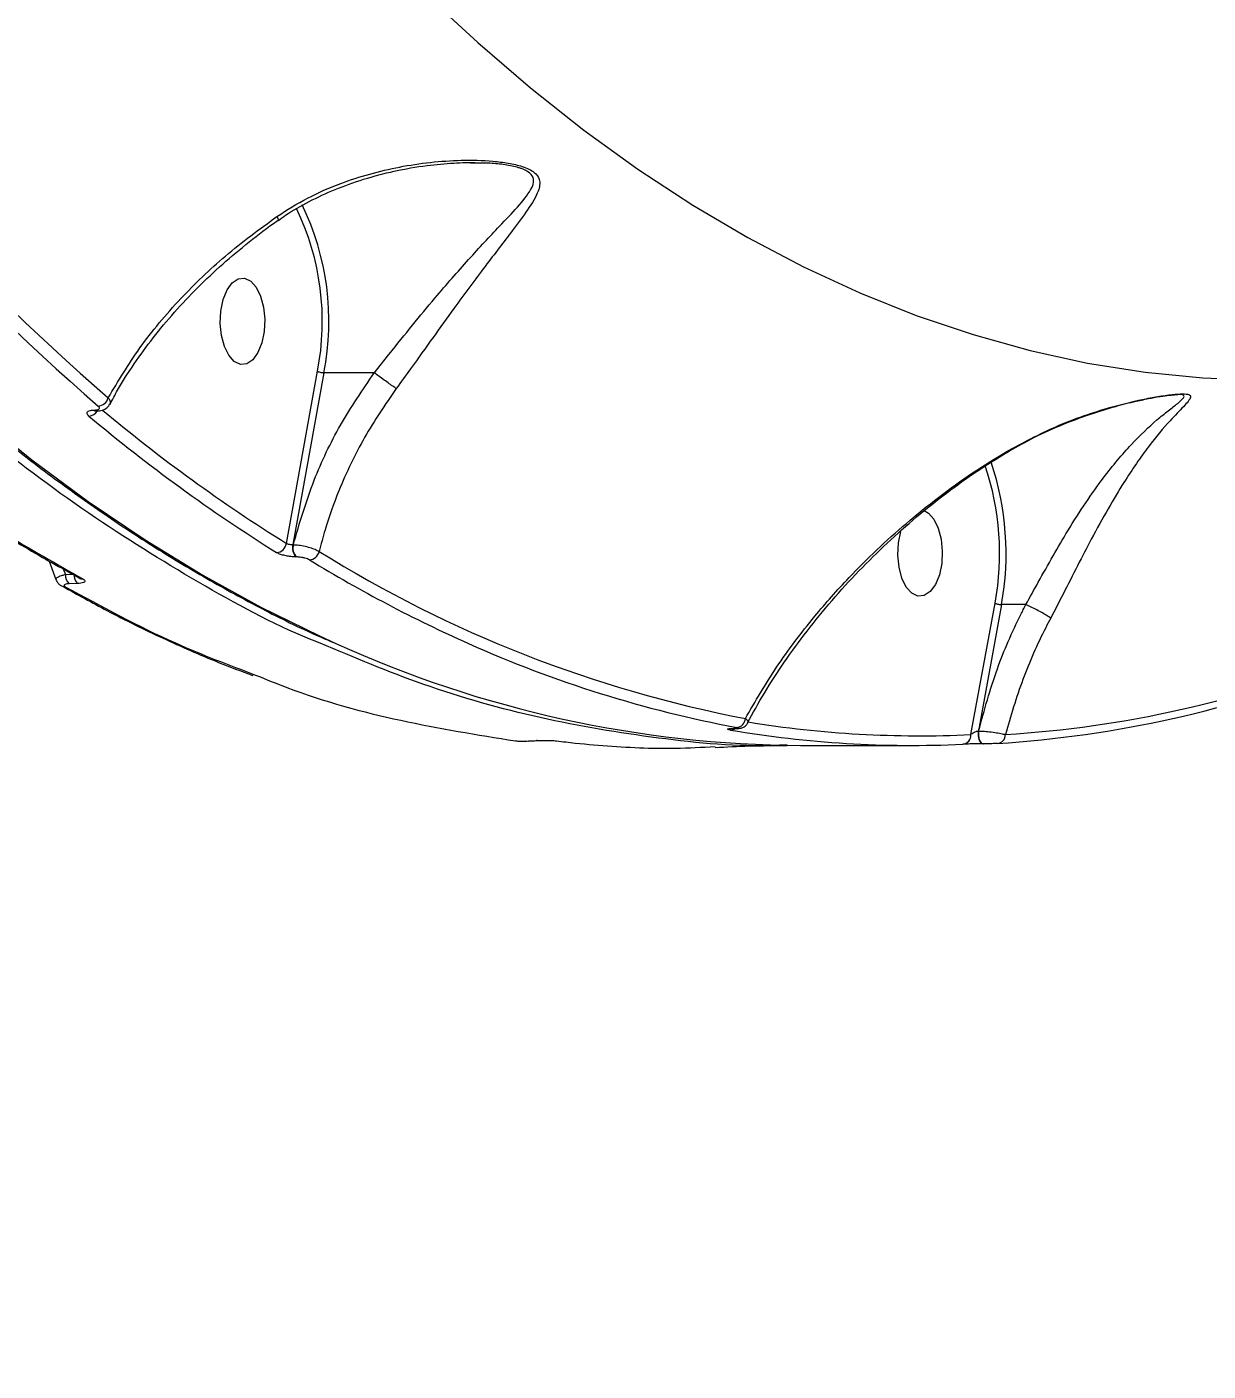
# Model space of a CAD drawing. Header units: millimetres. Extents: x -6521 to 6343, y -6174 to 4868.
# Drawn here: x -3255.1 to -3132.2, y 216.4 to 356.2 of the extents above; entities that cross this region are included whole.
import ezdxf

# ---------------------------------------------------------------- set-up
doc = ezdxf.new("R2010")
doc.units = ezdxf.units.MM
for name, color, linetype in [('DIKOM_ОБЪЕКТ', 7, 'Continuous'), ('DIKOM_РАЗМЕР_ЗОНА', 7, 'Continuous'), ('DIKOM_РАЗМЕР_ОБЪЕКТА', 7, 'Continuous')]:
    doc.layers.add(name, color=color, linetype=linetype)
doc.styles.add('style1', font='arial.ttf', dxfattribs={"width": 0.8})
doc.dimstyles.new('1-50', dxfattribs={"dimtxt": 300, "dimasz": 200, "dimexe": 100, "dimexo": 0, "dimgap": 100, "dimtad": 1, "dimtxsty": 'style1', "dimcen": 200, "dimclrd": 7, "dimclre": 7, "dimclrt": 7, "dimadec": 1, "dimazin": 2, "dimtfac": 1, "dimtmove": 0, "dimatfit": 2, "dimfxl": 0, "dimlwd": 25, "dimlwe": 18, "dimarcsym": 0})

# ---------------------------------------------------------------- blocks, each defined once
blk = doc.blocks.new('*D11')
at = {"layer": 'Defpoints', "color": 0, "transparency": 16777216}
for p in [(2818.82, 364.95), (-5102.52, -1661.02), (-5102.52, -4861.8)]:
    blk.add_point(p, dxfattribs=at)
at = {"layer": 'DIKOM_РАЗМЕР_ОБЪЕКТА', "color": 7, "lineweight": 18, "transparency": 16777216}
for p, q in [((2818.82, 364.95), (2818.82, -4961.8)), ((-5102.52, -1661.02), (-5102.52, -4961.8))]:
    blk.add_line(p, q, dxfattribs=at)
at = {"layer": 'DIKOM_РАЗМЕР_ОБЪЕКТА', "color": 7, "lineweight": 25, "transparency": 16777216}
blk.add_line((2618.82, -4861.8), (-4902.52, -4861.8), dxfattribs=at)
at = {"layer": 'DIKOM_РАЗМЕР_ОБЪЕКТА', "color": 7, "transparency": 16777216}
for points in [[(-4902.52, -4828.46), (-4902.52, -4895.13), (-5102.52, -4861.8)], [(2618.82, -4828.46), (2618.82, -4895.13), (2818.82, -4861.8)]]:
    blk.add_solid(points, dxfattribs=at)
at = {"layer": 'DIKOM_РАЗМЕР_ОБЪЕКТА', "color": 7, "transparency": 16777216, "insert": (-736, -4608.63), "char_height": 300, "attachment_point": 5, "style": 'style1'}
blk.add_mtext('7900', dxfattribs=at)
blk = doc.blocks.new('*D12')
at = {"layer": 'Defpoints', "color": 0, "transparency": 16777216}
for p in [(918.99, 3251.45), (5268.57, 3251.45), (-3684.78, -1936.75)]:
    blk.add_point(p, dxfattribs=at)
at = {"layer": 'DIKOM_РАЗМЕР_ОБЪЕКТА', "color": 7, "lineweight": 18, "transparency": 16777216}
for p, q in [((918.99, 3251.45), (5368.57, 3251.45)), ((-3684.78, -1936.75), (5368.57, -1936.75))]:
    blk.add_line(p, q, dxfattribs=at)
at = {"layer": 'DIKOM_РАЗМЕР_ОБЪЕКТА', "color": 7, "lineweight": 25, "transparency": 16777216}
blk.add_line((5268.57, -1736.75), (5268.57, 3051.45), dxfattribs=at)
at = {"layer": 'DIKOM_РАЗМЕР_ОБЪЕКТА', "color": 7, "transparency": 16777216}
for points in [[(5235.23, 3051.45), (5301.9, 3051.45), (5268.57, 3251.45)], [(5235.23, -1736.75), (5301.9, -1736.75), (5268.57, -1936.75)]]:
    blk.add_solid(points, dxfattribs=at)
at = {"layer": 'DIKOM_РАЗМЕР_ОБЪЕКТА', "color": 7, "transparency": 16777216, "insert": (5015.39, 711.25), "char_height": 300, "attachment_point": 5, "rotation": 90, "style": 'style1'}
blk.add_mtext('5150', dxfattribs=at)
blk = doc.blocks.new('*D13')
at = {"layer": 'Defpoints', "color": 0, "transparency": 16777216}
for p in [(1683.24, 4867.99), (-4359.52, -3960.36), (6242.61, -3960.36)]:
    blk.add_point(p, dxfattribs=at)
at = {"layer": 'DIKOM_РАЗМЕР_ЗОНА', "color": 7, "lineweight": 18, "transparency": 16777216}
for p, q in [((1683.24, 4867.99), (6342.61, 4867.99)), ((-4359.52, -3960.36), (6342.61, -3960.36))]:
    blk.add_line(p, q, dxfattribs=at)
at = {"layer": 'DIKOM_РАЗМЕР_ЗОНА', "color": 7, "lineweight": 25, "transparency": 16777216}
blk.add_line((6242.61, 4667.99), (6242.61, -3760.36), dxfattribs=at)
at = {"layer": 'DIKOM_РАЗМЕР_ЗОНА', "color": 7, "transparency": 16777216}
for points in [[(6209.28, 4667.99), (6275.95, 4667.99), (6242.61, 4867.99)], [(6209.28, -3760.36), (6275.95, -3760.36), (6242.61, -3960.36)]]:
    blk.add_solid(points, dxfattribs=at)
at = {"layer": 'DIKOM_РАЗМЕР_ЗОНА', "color": 7, "transparency": 16777216, "insert": (5989.44, 630.24), "char_height": 300, "attachment_point": 5, "rotation": 90, "style": 'style1'}
blk.add_mtext('8850', dxfattribs=at)
blk = doc.blocks.new('*D14')
at = {"layer": 'Defpoints', "color": 0, "transparency": 16777216}
for p in [(4318.82, 257.45), (-6520.67, -1799.21), (4318.82, -6073.51)]:
    blk.add_point(p, dxfattribs=at)
at = {"layer": 'DIKOM_РАЗМЕР_ЗОНА', "color": 7, "lineweight": 18, "transparency": 16777216}
for p, q in [((4318.82, 257.45), (4318.82, -6173.51)), ((-6520.67, -1799.21), (-6520.67, -6173.51))]:
    blk.add_line(p, q, dxfattribs=at)
at = {"layer": 'DIKOM_РАЗМЕР_ЗОНА', "color": 7, "lineweight": 25, "transparency": 16777216}
blk.add_line((-6320.67, -6073.51), (4118.82, -6073.51), dxfattribs=at)
at = {"layer": 'DIKOM_РАЗМЕР_ЗОНА', "color": 7, "transparency": 16777216}
for points in [[(-6320.67, -6040.18), (-6320.67, -6106.84), (-6520.67, -6073.51)], [(4118.82, -6040.18), (4118.82, -6106.84), (4318.82, -6073.51)]]:
    blk.add_solid(points, dxfattribs=at)
at = {"layer": 'DIKOM_РАЗМЕР_ЗОНА', "color": 7, "transparency": 16777216, "insert": (-430.65, -5820.34), "char_height": 300, "attachment_point": 5, "style": 'style1'}
blk.add_mtext('10850', dxfattribs=at)

msp = doc.modelspace()

# ---------------------------------------------------------------- linework, layer by layer
at = {"layer": 'DIKOM_ОБЪЕКТ', "color": 7, "linetype": 'Continuous', "lineweight": 15}
for p, q in [((-3208.151, 342.039), (-3208.941, 342.049)), ((-3228.087, 302.478), (-3224.854, 320.398)), ((-3224.182, 320.235), (-3227.408, 302.353)), ((-3218.941, 320.235), (-3224.182, 320.235)), ((-3248.08, 316.354), (-3248.012, 316.354)), ((-3247.875, 316.271), (-3247.806, 316.271)), ((-3227.408, 302.353), (-3227.361, 302.353)), ((-3227.03, 301.069), (-3227.078, 301.069)), ((-3252.76, 300.64), (-3252.056, 298.709)), ((-3251.297, 299.833), (-3251.053, 299.252)), ((-3251.053, 299.252), (-3250.158, 299.284)), ((-3249.792, 298.309), (-3250.685, 298.278)), ((-3249.62, 298.877), (-3249.619, 298.877)), ((-3156.899, 282.59), (-3154.392, 296.277)), ((-3153.721, 296.112), (-3156.128, 282.968)), ((-3151.188, 296.112), (-3153.721, 296.112)), ((-3151.188, 296.112), (-3151.181, 296.11)), ((-3181.556, 283.227), (-3181.468, 283.227)), ((-3181.509, 283.223), (-3181.556, 283.227)), ((-3181.509, 283.223), (-3181.42, 283.223)), ((-3181.42, 283.223), (-3181.468, 283.227)), ((-3156.128, 282.968), (-3156.099, 282.968)), ((-3202.918, 281.925), (-3202.065, 281.97)), ((-3202.87, 281.924), (-3202.918, 281.925)), ((-3202.017, 281.968), (-3202.065, 281.97)), ((-3174.617, 281.464), (-3163.045, 281.464)), ((-3155.642, 281.633), (-3155.614, 281.633)), ((-3155.642, 281.633), (-3155.628, 281.633)), ((-3155.614, 281.633), (-3155.599, 281.633))]:
    msp.add_line(p, q, dxfattribs=at)
at = {"layer": 'DIKOM_ОБЪЕКТ', "color": 7, "linetype": 'Continuous', "lineweight": 15, "flags": 128}
for points in [[(-3213.602, 359.613), (-3208.192, 354.573), (-3202.705, 349.856), (-3197.146, 345.465), (-3191.521, 341.406), (-3185.835, 337.682), (-3180.093, 334.297), (-3174.3, 331.252), (-3168.462, 328.553), (-3162.585, 326.2), (-3156.673, 324.196), (-3150.733, 322.544), (-3144.77, 321.244), (-3138.788, 320.297), (-3132.795, 319.706), (-3126.795, 319.469), (-3125.801, 319.464)], [(-3298.655, 357.373), (-3293.46, 350.529), (-3288.165, 343.981), (-3282.775, 337.734), (-3277.293, 331.793), (-3271.725, 326.164), (-3266.075, 320.85), (-3260.348, 315.858), (-3254.549, 311.19), (-3248.682, 306.851), (-3242.753, 302.844), (-3236.767, 299.173), (-3230.728, 295.84), (-3224.642, 292.85), (-3222.942, 292.079)], [(-3234.656, 327.837), (-3234.249, 328.844), (-3233.711, 329.587), (-3233.088, 330.006), (-3232.429, 330.067), (-3231.788, 329.765), (-3231.217, 329.124), (-3230.761, 328.197), (-3230.459, 327.059), (-3230.334, 325.801), (-3230.397, 324.526), (-3230.642, 323.337), (-3231.05, 322.33), (-3231.587, 321.587), (-3232.211, 321.169), (-3232.87, 321.108), (-3233.511, 321.41), (-3234.082, 322.05), (-3234.537, 322.977), (-3234.839, 324.115), (-3234.964, 325.373), (-3234.902, 326.648), (-3234.656, 327.837)], [(-3161.758, 305.886), (-3161.326, 305.642), (-3160.755, 305.002), (-3160.3, 304.075), (-3159.998, 302.936), (-3159.873, 301.678), (-3159.936, 300.403), (-3160.181, 299.214), (-3160.588, 298.208), (-3161.126, 297.465), (-3161.749, 297.046), (-3162.408, 296.985), (-3163.049, 297.287), (-3163.621, 297.927), (-3164.076, 298.854), (-3164.378, 299.992), (-3164.503, 301.25), (-3164.44, 302.525), (-3164.195, 303.714), (-3164.195, 303.714)], [(-3156.128, 282.968), (-3156.155, 282.731), (-3156.152, 282.49), (-3156.119, 282.256), (-3156.059, 282.045), (-3155.974, 281.867), (-3155.869, 281.735), (-3155.752, 281.656), (-3155.642, 281.633)], [(-3156.099, 282.968), (-3156.127, 282.731), (-3156.124, 282.49), (-3156.091, 282.256), (-3156.031, 282.045), (-3155.946, 281.867), (-3155.841, 281.735), (-3155.724, 281.656), (-3155.614, 281.633)]]:
    msp.add_lwpolyline(points, dxfattribs=at)
at = {"layer": 'DIKOM_ОБЪЕКТ', "color": 7, "linetype": 'Continuous', "lineweight": 15}
for centre, radius, start, end in [((-3086.101, 502.359), 244.733, 214.45512, 229.01542), ((-3086.8, 501.912), 245.264, 214.45478, 229.0157), ((-3251.199, 325.589), 26.852, 348.85383, 25.87373), ((-3251.323, 325.589), 27.664, 348.83972, 25.98319), ((-3247.733, 317.929), 1.167, 273.77296, 344.32722), ((-3248.679, 316.847), 1.121, 272.98643, 329.1885), ((-3247.867, 316.585), 0.314, 227.34317, 268.74581), ((-3247.798, 316.586), 0.316, 227.39082, 267.90332), ((-3136.589, 448.692), 172.483, 230.10991, 237.96243), ((-3137.264, 448.268), 173.111, 229.964, 237.95982), ((-3182.283, 301.471), 28.37, 349.45022, 18.68444), ((-3183.027, 301.428), 29.785, 349.7186, 18.62343), ((-3229.186, 302.632), 1.109, 274.35629, 352.01922), ((-3226.115, 302.002), 1.34, 164.7958, 224.08139), ((-3226.068, 302.002), 1.34, 164.78441, 224.09278), ((-3225.756, 301.864), 1.1, 274.22674, 348.86167), ((-3150.687, 423.169), 143.546, 238.50684, 245.96862), ((-3155.626, 412.456), 130.56, 238.06952, 259.08165), ((-3249.832, 299.157), 1.225, 175.55627, 225.89352), ((-3248.94, 299.185), 1.222, 175.39232, 225.81961), ((-3251.119, 298.675), 0.707, 239.718, 273.4523), ((-3249.295, 299.47), 0.676, 240.22061, 273.57248), ((-3174.027, 399.459), 117.996, 245.50904, 269.71367), ((-3158.443, 405.152), 123.932, 245.85136, 259.39334), ((-3161.645, 399.521), 118.093, 273.63841, 291.54349), ((-3160.789, 400.191), 117.836, 273.63856, 291.54309), ((-3181.332, 284.312), 0.978, 274.50837, 356.92311), ((-3162.182, 394.284), 111.819, 260.80364, 272.70834), ((-3181.905, 283.89), 0.83, 271.16585, 307.27071), ((-3163.039, 393.612), 112.146, 260.32424, 272.70668), ((-3157.818, 282.51), 0.923, 274.66351, 4.95419), ((-3154.217, 282.57), 0.907, 274.21687, 1.37757)]:
    msp.add_arc(centre, radius, start, end, dxfattribs=at)
for points, knots in [([(-3391.417, 700.463), (-3391.41, 698.443), (-3391.39, 692.583), (-3391.232, 682.888), (-3390.889, 671.389), (-3390.382, 659.913), (-3389.714, 648.468), (-3388.884, 637.063), (-3387.893, 625.706), (-3386.742, 614.406), (-3385.431, 603.172), (-3383.962, 592.011), (-3382.336, 580.933), (-3380.554, 569.945), (-3378.617, 559.056), (-3376.527, 548.273), (-3374.285, 537.606), (-3371.893, 527.062), (-3369.352, 516.649), (-3366.665, 506.375), (-3363.834, 496.247), (-3360.861, 486.273), (-3357.747, 476.461), (-3354.496, 466.818), (-3351.109, 457.351), (-3347.589, 448.068), (-3343.939, 438.974), (-3340.162, 430.078), (-3336.26, 421.386), (-3332.236, 412.904), (-3328.093, 404.639), (-3323.834, 396.597), (-3319.462, 388.784), (-3314.981, 381.206), (-3310.395, 373.869), (-3305.705, 366.778), (-3300.916, 359.938), (-3296.031, 353.355), (-3291.055, 347.035), (-3285.99, 340.98), (-3280.84, 335.197), (-3275.61, 329.69), (-3270.303, 324.462), (-3264.924, 319.519), (-3259.476, 314.863), (-3253.963, 310.499), (-3248.39, 306.429), (-3242.761, 302.659), (-3237.081, 299.184), (-3231.351, 296.031), (-3226.733, 293.693), (-3224.012, 292.516), (-3223.23, 292.178)], [0, 0, 0, 0, 0.010755, 0.031188, 0.0516214, 0.072055, 0.0924886, 0.1129222, 0.1333561, 0.1537901, 0.1742242, 0.1946585, 0.2150932, 0.235528, 0.2559631, 0.2763984, 0.2968344, 0.3172704, 0.3377071, 0.358144, 0.3785813, 0.3990193, 0.4194576, 0.4398966, 0.460336, 0.480776, 0.5012167, 0.5216578, 0.5420995, 0.5625419, 0.5829849, 0.6034284, 0.6238725, 0.644317, 0.6647621, 0.6852075, 0.7056531, 0.7260988, 0.7465445, 0.7669898, 0.7874344, 0.8078781, 0.8283207, 0.8487615, 0.8692004, 0.8896365, 0.9100695, 0.9304986, 0.9509234, 0.9713434, 0.9917581, 1, 1, 1, 1]), ([(-3224.582, 292.101), (-3224.932, 292.239), (-3229.2, 293.921), (-3237.248, 298.329), (-3248.781, 305.461), (-3260.179, 314.063), (-3271.417, 323.965), (-3282.243, 334.997), (-3292.631, 347.08), (-3302.563, 360.133), (-3312.201, 374.367), (-3321.498, 389.784), (-3330.413, 406.358), (-3338.395, 422.988), (-3345.506, 439.467), (-3351.819, 455.617), (-3357.744, 472.399), (-3363.259, 489.775), (-3368.308, 507.556), (-3372.867, 525.651), (-3376.544, 542.07), (-3378.59, 552.59), (-3379.424, 556.873)], [0, 0, 0, 0, 0.0049823, 0.0607473, 0.1164691, 0.1738097, 0.2311971, 0.2885376, 0.3442597, 0.4000246, 0.4557466, 0.513087, 0.5704743, 0.6278148, 0.6763109, 0.7248633, 0.7734156, 0.8224284, 0.8714409, 0.9192193, 0.9671059, 1, 1, 1, 1]), ([(-3229.068, 336.496), (-3228.018, 337.16), (-3225.9, 338.496), (-3221.65, 340.325), (-3216.292, 341.814), (-3210.907, 342.403), (-3207.117, 342.321), (-3204.989, 342.062), (-3203.436, 341.708), (-3202.217, 341.126), (-3201.624, 340.234), (-3201.861, 338.947), (-3202.942, 337.205), (-3204.823, 334.686), (-3206.903, 331.991), (-3208.988, 329.204), (-3210.788, 326.751), (-3212.835, 323.908), (-3214.851, 321.076), (-3216.16, 319.275), (-3216.662, 318.584)], [0, 0, 0, 0, 0.0563551, 0.1136136, 0.2103723, 0.3099852, 0.361981, 0.3883031, 0.4153392, 0.4457397, 0.4741002, 0.5167991, 0.5802337, 0.6452968, 0.740562, 0.789712, 0.8388462, 0.8993624, 0.9613635, 1, 1, 1, 1]), ([(-3228.907, 336.084), (-3228.665, 336.263), (-3227.662, 337.006), (-3225.692, 338.096), (-3222.982, 339.365), (-3220.012, 340.42), (-3216.816, 341.255), (-3213.664, 341.814), (-3210.76, 342.065), (-3208.981, 342.128), (-3208.163, 342.079), (-3208.153, 342.079)], [0, 0, 0, 0, 0.0405746, 0.1684917, 0.3038974, 0.4468558, 0.5967064, 0.7542024, 0.8825874, 0.9985712, 1, 1, 1, 1]), ([(-3218.935, 320.233), (-3218.935, 320.234), (-3218.425, 320.882), (-3217.076, 322.563), (-3214.965, 325.203), (-3212.177, 328.583), (-3209.073, 332.106), (-3206.239, 335.165), (-3203.992, 337.478), (-3202.706, 339.068), (-3202.234, 340.247), (-3202.657, 341.012), (-3203.38, 341.38), (-3204.249, 341.664), (-3205.329, 341.879), (-3206.768, 342.044), (-3207.73, 342.041), (-3208.151, 342.039)], [0, 0, 0, 0, 0.0000506, 0.059004, 0.1536213, 0.248362, 0.3985867, 0.5490224, 0.6475906, 0.7457622, 0.8083785, 0.8483674, 0.8819763, 0.891192, 0.9301988, 0.9694745, 1, 1, 1, 1]), ([(-3246.61, 317.614), (-3245.575, 319.359), (-3243.477, 322.895), (-3239.28, 327.862), (-3234.497, 332.505), (-3230.893, 335.155), (-3229.068, 336.496)], [0, 0, 0, 0, 0.2536072, 0.5139755, 0.7539729, 1, 1, 1, 1]), ([(-3246.425, 316.943), (-3246.169, 317.434), (-3245.434, 318.847), (-3243.938, 321.169), (-3241.968, 323.883), (-3239.754, 326.538), (-3237.337, 329.101), (-3234.74, 331.555), (-3231.967, 333.856), (-3230.017, 335.375), (-3228.961, 336.072), (-3228.921, 336.098)], [0, 0, 0, 0, 0.0706943, 0.2033087, 0.3361987, 0.4693666, 0.6022217, 0.7334947, 0.8644256, 0.9948472, 1, 1, 1, 1]), ([(-3229.068, 336.496), (-3229.047, 336.456), (-3228.986, 336.34), (-3228.91, 336.17), (-3228.922, 336.132), (-3228.929, 336.11)], [0, 0, 0, 0, 0.1828367, 0.530968, 1, 1, 1, 1]), ([(-3227.361, 302.353), (-3226.704, 304.608), (-3225.468, 308.85), (-3222.569, 314.89), (-3220.16, 318.439), (-3218.941, 320.235)], [0, 0, 0, 0, 0.3593345, 0.675902, 1, 1, 1, 1]), ([(-3224.854, 320.398), (-3224.845, 320.392), (-3224.826, 320.38), (-3224.768, 320.35), (-3224.664, 320.31), (-3224.505, 320.268), (-3224.335, 320.24), (-3224.233, 320.237), (-3224.182, 320.235)], [0, 0, 0, 0, 0.0701729, 0.1414144, 0.3560531, 0.5707388, 0.7853791, 1, 1, 1, 1]), ([(-3218.941, 320.235), (-3218.94, 320.235), (-3218.938, 320.234), (-3218.936, 320.233), (-3218.935, 320.233)], [0, 0, 0, 0, 0.6207193, 1, 1, 1, 1]), ([(-3216.662, 318.584), (-3216.682, 318.597), (-3216.758, 318.648), (-3216.976, 318.798), (-3217.376, 319.08), (-3217.915, 319.471), (-3218.468, 319.879), (-3218.78, 320.115), (-3218.935, 320.233)], [0, 0, 0, 0, 0.0380873, 0.1492123, 0.3619146, 0.5745868, 0.7872875, 1, 1, 1, 1]), ([(-3246.61, 317.614), (-3246.548, 317.521), (-3246.411, 317.314), (-3246.367, 317.085), (-3246.447, 316.986), (-3246.464, 316.966)], [0, 0, 0, 0, 0.3889369, 0.8709125, 1, 1, 1, 1]), ([(-3216.662, 318.584), (-3217.803, 316.915), (-3220.113, 313.539), (-3222.48, 308.524), (-3223.921, 304.515), (-3224.481, 302.394), (-3224.677, 301.651)], [0, 0, 0, 0, 0.318195, 0.6439708, 0.8752557, 1, 1, 1, 1]), ([(-3153.249, 312.007), (-3151.514, 312.94), (-3148.003, 314.83), (-3143.142, 316.476), (-3139.586, 317.364), (-3137.442, 317.771), (-3135.958, 317.983), (-3134.793, 318.062), (-3134.099, 317.974), (-3133.995, 317.701), (-3134.277, 317.265), (-3134.973, 316.519), (-3136.32, 315.13), (-3138.036, 313.104), (-3139.684, 310.83), (-3141.082, 308.713), (-3142.64, 306.115), (-3144.251, 303.176), (-3145.817, 300.158), (-3147.227, 297.367), (-3148.174, 295.54), (-3148.604, 294.709)], [0, 0, 0, 0, 0.0913254, 0.1848736, 0.2390169, 0.2664367, 0.2946531, 0.3210542, 0.3475167, 0.3830345, 0.4182924, 0.4536303, 0.5268338, 0.6259287, 0.677093, 0.728238, 0.7903877, 0.8540607, 0.9046385, 0.956678, 1, 1, 1, 1]), ([(-3153.202, 311.915), (-3152.364, 312.4), (-3150.568, 313.439), (-3147.635, 314.77), (-3144.674, 315.89), (-3142.004, 316.709), (-3139.909, 317.246), (-3138.737, 317.482), (-3138.248, 317.58)], [0, 0, 0, 0, 0.1777429, 0.380986, 0.5924627, 0.7631627, 0.9012463, 1, 1, 1, 1]), ([(-3151.181, 296.11), (-3151.181, 296.111), (-3150.758, 296.887), (-3149.804, 298.599), (-3148.353, 301.204), (-3146.703, 304.022), (-3144.947, 306.778), (-3142.737, 309.894), (-3140.195, 312.883), (-3137.991, 315.002), (-3136.357, 316.3), (-3135.343, 317.072), (-3134.723, 317.613), (-3134.711, 317.891), (-3135.01, 317.987), (-3135.373, 317.962), (-3135.392, 317.96)], [0, 0, 0, 0, 0.000035, 0.0622078, 0.1373251, 0.2125237, 0.3061025, 0.3997965, 0.550325, 0.7010677, 0.7717193, 0.8424117, 0.9124979, 0.9621467, 0.9979368, 1, 1, 1, 1]), ([(-3138.248, 317.58), (-3138.218, 317.586), (-3137.757, 317.683), (-3136.989, 317.8), (-3136.1, 317.919), (-3135.553, 317.961), (-3135.425, 317.961), (-3135.392, 317.96)], [0, 0, 0, 0, 0.0254174, 0.3851711, 0.6805542, 0.9179239, 1, 1, 1, 1]), ([(-3248.621, 315.727), (-3248.678, 315.783), (-3248.806, 315.907), (-3248.843, 316.084), (-3248.73, 316.233), (-3248.476, 316.334), (-3248.212, 316.347), (-3248.08, 316.354)], [0, 0, 0, 0, 0.1741746, 0.3895639, 0.5957764, 0.7978547, 1, 1, 1, 1]), ([(-3248.046, 316.259), (-3248.048, 316.258), (-3248.052, 316.257), (-3247.994, 316.268), (-3247.914, 316.27), (-3247.874, 316.271)], [0, 0, 0, 0, 0.1809451, 0.5971026, 1, 1, 1, 1]), ([(-3248.012, 316.354), (-3247.925, 316.358), (-3247.751, 316.367), (-3247.583, 316.433), (-3247.51, 316.531), (-3247.536, 316.647), (-3247.619, 316.729), (-3247.657, 316.765)], [0, 0, 0, 0, 0.2039632, 0.4080544, 0.6135628, 0.8265518, 1, 1, 1, 1]), ([(-3247.809, 316.276), (-3247.77, 316.275), (-3247.515, 316.266), (-3247.123, 316.349), (-3246.672, 316.599), (-3246.522, 316.853), (-3246.465, 316.949)], [0, 0, 0, 0, 0.0733919, 0.4671228, 0.797794, 1, 1, 1, 1]), ([(-3271.467, 312.698), (-3271.358, 312.619), (-3269.237, 311.055), (-3265.105, 308.263), (-3259.082, 304.366), (-3253.917, 301.248), (-3250.772, 299.535), (-3249.62, 298.907)], [0, 0, 0, 0, 0.0147825, 0.2900182, 0.5656687, 0.8408527, 1, 1, 1, 1]), ([(-3271.045, 312.584), (-3270.695, 312.334), (-3268.941, 311.082), (-3264.423, 307.959), (-3257.496, 303.464), (-3252.002, 300.352), (-3249.253, 298.795)], [0, 0, 0, 0, 0.0480639, 0.2403228, 0.6198804, 1, 1, 1, 1]), ([(-3180.355, 284.26), (-3179.319, 286.046), (-3177.232, 289.645), (-3173.519, 294.548), (-3169.067, 299.589), (-3164.709, 303.732), (-3160.291, 307.293), (-3156.83, 309.798), (-3154.416, 311.287), (-3153.249, 312.007)], [0, 0, 0, 0, 0.1738745, 0.3501389, 0.4880605, 0.6922745, 0.7971151, 0.9019383, 1, 1, 1, 1]), ([(-3180.137, 283.799), (-3179.567, 284.838), (-3178.4, 286.964), (-3176.314, 290.161), (-3173.967, 293.379), (-3171.381, 296.545), (-3168.598, 299.606), (-3165.662, 302.511), (-3162.619, 305.222), (-3159.493, 307.715), (-3156.371, 309.964), (-3154.233, 311.286), (-3153.207, 311.921)], [0, 0, 0, 0, 0.09992, 0.2045383, 0.3099568, 0.4160054, 0.5213102, 0.624034, 0.7237713, 0.8203372, 0.9137796, 1, 1, 1, 1]), ([(-3153.249, 312.007), (-3153.238, 311.987), (-3153.204, 311.926), (-3153.202, 311.917), (-3153.2, 311.911)], [0, 0, 0, 0, 0.3232913, 1, 1, 1, 1]), ([(-3228.087, 302.478), (-3228.054, 302.464), (-3227.988, 302.435), (-3227.839, 302.398), (-3227.674, 302.37), (-3227.523, 302.355), (-3227.441, 302.354), (-3227.408, 302.353)], [0, 0, 0, 0, 0.2150924, 0.4300821, 0.6448667, 0.8593447, 1, 1, 1, 1]), ([(-3227.361, 302.353), (-3227.229, 302.345), (-3226.899, 302.325), (-3226.301, 302.229), (-3225.648, 302.068), (-3225.063, 301.866), (-3224.806, 301.723), (-3224.677, 301.651)], [0, 0, 0, 0, 0.1423772, 0.3572642, 0.5716577, 0.7857345, 1, 1, 1, 1]), ([(-3227.078, 301.069), (-3227.176, 301.071), (-3227.424, 301.077), (-3227.874, 301.131), (-3228.367, 301.234), (-3228.81, 301.371), (-3229.004, 301.474), (-3229.101, 301.526)], [0, 0, 0, 0, 0.1407683, 0.3552631, 0.5699985, 0.7849117, 1, 1, 1, 1]), ([(-3225.675, 300.767), (-3225.74, 300.801), (-3225.87, 300.868), (-3226.166, 300.959), (-3226.495, 301.027), (-3226.797, 301.064), (-3226.964, 301.068), (-3227.03, 301.069)], [0, 0, 0, 0, 0.2142752, 0.4284368, 0.6429059, 0.857732, 1, 1, 1, 1]), ([(-3252.023, 298.72), (-3252.031, 298.762), (-3252.049, 298.854), (-3251.81, 299.015), (-3251.45, 299.154), (-3251.16, 299.226), (-3251.053, 299.252)], [0, 0, 0, 0, 0.2390137, 0.5335648, 0.8281777, 1, 1, 1, 1]), ([(-3252.027, 298.721), (-3252.018, 298.681), (-3251.983, 298.537), (-3251.828, 298.339), (-3251.643, 298.161), (-3251.513, 298.093), (-3251.464, 298.066)], [0, 0, 0, 0, 0.1294781, 0.4706579, 0.7963292, 1, 1, 1, 1]), ([(-3251.343, 298.019), (-3249.812, 297.161), (-3246.371, 295.231), (-3240.966, 292.605), (-3235.911, 290.355), (-3232.771, 289.188), (-3231.584, 288.747)], [0, 0, 0, 0, 0.2352141, 0.5286645, 0.8218046, 1, 1, 1, 1]), ([(-3250.685, 298.278), (-3250.762, 298.273), (-3250.927, 298.263), (-3251.11, 298.217), (-3251.212, 298.148), (-3251.21, 298.061), (-3251.121, 297.999), (-3251.076, 297.969)], [0, 0, 0, 0, 0.1798675, 0.3800999, 0.5812438, 0.7906832, 1, 1, 1, 1]), ([(-3251.076, 297.969), (-3247.276, 295.901), (-3240.738, 292.343), (-3234.072, 289.838), (-3231.282, 288.79)], [0, 0, 0, 0, 0.5813203, 1, 1, 1, 1]), ([(-3249.253, 298.795), (-3249.178, 298.746), (-3249.028, 298.648), (-3249.01, 298.51), (-3249.156, 298.401), (-3249.43, 298.331), (-3249.677, 298.316), (-3249.792, 298.309)], [0, 0, 0, 0, 0.2131348, 0.4264871, 0.6305968, 0.8289213, 1, 1, 1, 1]), ([(-3156.099, 282.968), (-3155.505, 285.135), (-3154.379, 289.244), (-3152.478, 293.591), (-3151.364, 295.768), (-3151.188, 296.112)], [0, 0, 0, 0, 0.4843453, 0.9185212, 1, 1, 1, 1]), ([(-3154.392, 296.277), (-3154.385, 296.272), (-3154.367, 296.26), (-3154.309, 296.229), (-3154.203, 296.188), (-3154.044, 296.146), (-3153.873, 296.117), (-3153.772, 296.114), (-3153.721, 296.112)], [0, 0, 0, 0, 0.0536758, 0.1413737, 0.356065, 0.5706876, 0.7853494, 1, 1, 1, 1]), ([(-3148.604, 294.709), (-3148.615, 294.718), (-3148.708, 294.786), (-3148.959, 294.951), (-3149.448, 295.238), (-3150.033, 295.555), (-3150.647, 295.866), (-3151.003, 296.029), (-3151.181, 296.11)], [0, 0, 0, 0, 0.0259362, 0.2095697, 0.4071606, 0.6047817, 0.8023942, 1, 1, 1, 1]), ([(-3148.604, 294.709), (-3148.777, 294.378), (-3149.863, 292.3), (-3151.655, 288.289), (-3152.752, 284.516), (-3153.311, 282.592)], [0, 0, 0, 0, 0.0849839, 0.5334639, 1, 1, 1, 1]), ([(-3175.997, 281.516), (-3176.355, 281.498), (-3180.822, 281.269), (-3189.409, 282.089), (-3201.699, 284.131), (-3213.452, 287.421), (-3221.026, 290.606), (-3224.582, 292.101)], [0, 0, 0, 0, 0.0219473, 0.2736521, 0.5255634, 0.777268, 1, 1, 1, 1]), ([(-3231.282, 288.79), (-3230.202, 288.348), (-3225.214, 286.308), (-3216.197, 283.861), (-3208.238, 282.58), (-3204.258, 281.94)], [0, 0, 0, 0, 0.1214157, 0.5607075, 1, 1, 1, 1]), ([(-3180.355, 284.26), (-3180.337, 284.245), (-3180.212, 284.142), (-3180.074, 283.971), (-3180.112, 283.849), (-3180.128, 283.795)], [0, 0, 0, 0, 0.0872968, 0.5982131, 1, 1, 1, 1]), ([(-3181.888, 283.061), (-3181.905, 283.064), (-3182.031, 283.086), (-3182.183, 283.124), (-3182.224, 283.169), (-3182.121, 283.201), (-3181.906, 283.223), (-3181.673, 283.225), (-3181.556, 283.227)], [0, 0, 0, 0, 0.0392348, 0.2872318, 0.4952058, 0.6709851, 0.8352746, 1, 1, 1, 1]), ([(-3181.895, 283.208), (-3181.895, 283.208), (-3181.903, 283.206), (-3181.868, 283.213), (-3181.776, 283.218), (-3181.617, 283.224), (-3181.465, 283.221), (-3181.406, 283.221)], [0, 0, 0, 0, 0.0030049, 0.1908151, 0.4377865, 0.7828005, 1, 1, 1, 1]), ([(-3181.468, 283.227), (-3181.392, 283.228), (-3181.24, 283.23), (-3181.101, 283.243), (-3181.037, 283.264), (-3181.066, 283.294), (-3181.162, 283.32), (-3181.243, 283.335), (-3181.255, 283.337)], [0, 0, 0, 0, 0.1673386, 0.3344168, 0.5091494, 0.7130491, 0.957737, 1, 1, 1, 1]), ([(-3181.423, 283.223), (-3181.408, 283.223), (-3181.262, 283.221), (-3181.068, 283.231), (-3180.839, 283.258), (-3180.594, 283.335), (-3180.367, 283.477), (-3180.194, 283.639), (-3180.143, 283.77), (-3180.131, 283.8)], [0, 0, 0, 0, 0.0278749, 0.2711002, 0.4682207, 0.6030918, 0.7572794, 0.9431231, 1, 1, 1, 1]), ([(-3156.899, 282.59), (-3156.853, 282.634), (-3156.765, 282.72), (-3156.582, 282.836), (-3156.402, 282.916), (-3156.271, 282.952), (-3156.189, 282.965), (-3156.15, 282.967), (-3156.128, 282.968)], [0, 0, 0, 0, 0.2685595, 0.5228922, 0.7426547, 0.869159, 0.9242915, 1, 1, 1, 1]), ([(-3156.099, 282.968), (-3156.011, 282.964), (-3155.718, 282.953), (-3155.136, 282.907), (-3154.411, 282.819), (-3153.745, 282.707), (-3153.455, 282.63), (-3153.311, 282.592)], [0, 0, 0, 0, 0.0942641, 0.3122877, 0.5411963, 0.7714081, 1, 1, 1, 1]), ([(-3204.258, 281.94), (-3204.214, 281.935), (-3204.113, 281.924), (-3203.876, 281.913), (-3203.564, 281.908), (-3203.221, 281.911), (-3203.019, 281.92), (-3202.918, 281.925)], [0, 0, 0, 0, 0.1488108, 0.3487352, 0.5573588, 0.7790917, 1, 1, 1, 1]), ([(-3202.87, 281.923), (-3202.671, 281.934), (-3202.386, 281.95), (-3202.102, 281.963), (-3202.017, 281.967)], [0, 0, 0, 0, 0.699971, 1, 1, 1, 1]), ([(-3202.065, 281.97), (-3201.918, 281.976), (-3201.625, 281.988), (-3201.124, 281.99), (-3200.656, 281.981), (-3200.264, 281.962), (-3200.093, 281.945), (-3200.01, 281.936)], [0, 0, 0, 0, 0.2064382, 0.4133872, 0.6142397, 0.8134862, 1, 1, 1, 1]), ([(-3200.01, 281.936), (-3199.686, 281.897), (-3198.064, 281.703), (-3193.907, 281.323), (-3188.702, 281.068), (-3184.873, 281.276), (-3183.504, 281.35)], [0, 0, 0, 0, 0.0578223, 0.2891269, 0.7457611, 1, 1, 1, 1]), ([(-3183.5, 281.251), (-3182.314, 281.311), (-3179.762, 281.44), (-3177.309, 281.449), (-3175.995, 281.454)], [0, 0, 0, 0, 0.464489, 1, 1, 1, 1]), ([(-3155.628, 281.633), (-3155.694, 281.633), (-3155.912, 281.633), (-3156.347, 281.628), (-3156.893, 281.618), (-3157.4, 281.605), (-3157.629, 281.595), (-3157.743, 281.59)], [0, 0, 0, 0, 0.0931595, 0.3039005, 0.5302274, 0.7651935, 1, 1, 1, 1]), ([(-3154.151, 281.666), (-3154.229, 281.662), (-3154.385, 281.654), (-3154.731, 281.644), (-3155.106, 281.636), (-3155.406, 281.633), (-3155.555, 281.633), (-3155.599, 281.633)], [0, 0, 0, 0, 0.2336453, 0.467315, 0.6955692, 0.9087554, 1, 1, 1, 1])]:
    msp.add_open_spline(points, degree=3, knots=knots, dxfattribs=at)

# ---------------------------------------------------------------- dimensions: what is measured, and where the dimension line sits
at = {"layer": 'DIKOM_РАЗМЕР_ЗОНА'}
dim = msp.add_linear_dim(base=(6242.612, -3960.361), p1=(1683.243, 4867.991), p2=(-4359.523, -3960.361), angle=90, text='8850', dimstyle='1-50', dxfattribs=at)
dim.commit()
dim.dimension.update_dxf_attribs({"geometry": '*D13', "text_midpoint": (6242.612, 630.237), "dimtype": 160})
dim = msp.add_linear_dim(base=(4318.818, -6073.511), p1=(-6520.672, -1799.212), p2=(4318.818, 257.446), text='10850', dimstyle='1-50', dxfattribs=at)
dim.commit()
dim.dimension.update_dxf_attribs({"geometry": '*D14', "text_midpoint": (-430.645, -6073.511), "dimtype": 160})
at = {"layer": 'DIKOM_РАЗМЕР_ОБЪЕКТА'}
dim = msp.add_linear_dim(base=(5268.566, 3251.455), p1=(-3684.783, -1936.746), p2=(918.989, 3251.455), angle=90, text='5150', dimstyle='1-50', dxfattribs=at)
dim.commit()
dim.dimension.update_dxf_attribs({"geometry": '*D12', "text_midpoint": (5268.566, 711.247), "dimtype": 160})
dim = msp.add_linear_dim(base=(-5102.518, -4861.797), p1=(2818.818, 364.955), p2=(-5102.518, -1661.024), text='7900', dimstyle='1-50', dxfattribs=at)
dim.commit()
dim.dimension.update_dxf_attribs({"geometry": '*D11', "text_midpoint": (-736.001, -4861.797), "dimtype": 160})

doc.saveas('drawing.dxf')
